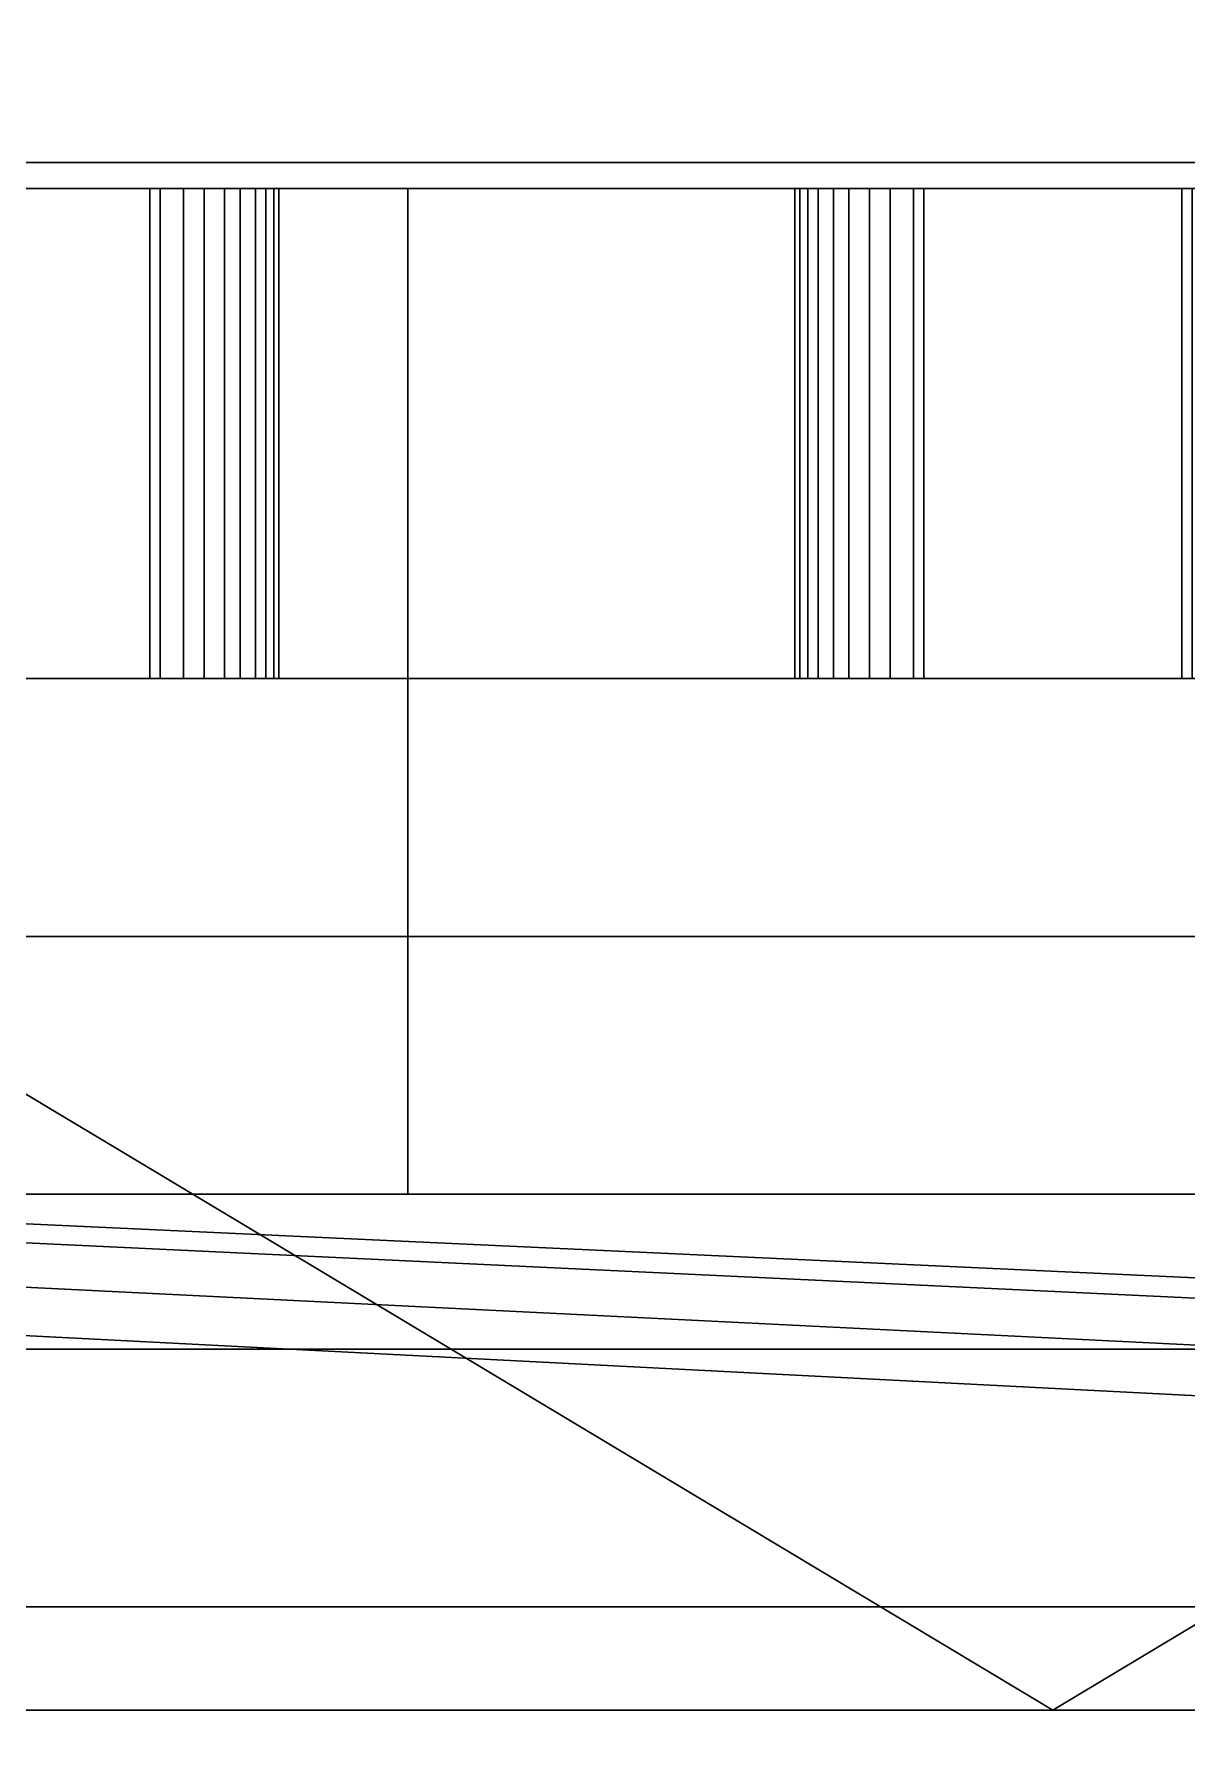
# Model space of a CAD drawing. Extents: x 0 to 7.6, y -0.8 to 10.1.
# Drawn here: x 0.8855 to 0.9302, y -0.3011 to -0.235 of the extents above; entities that cross this region are included whole.
import ezdxf

# ---------------------------------------------------------------- set-up
doc = ezdxf.new("R2010")
doc.units = 0
for name, color, linetype in [('BOARDS', 157, 'CONTINUOUS'), ('CHICK', 252, 'CONTINUOUS'), ('CORNICE', 252, 'CONTINUOUS'), ('WALL', 252, 'CONTINUOUS'), ('WALL_BOSSE', 252, 'CONTINUOUS'), ('WALL_FRAME', 252, 'CONTINUOUS'), ('WALL_FRAME.1', 252, 'CONTINUOUS')]:
    doc.layers.add(name, color=color, linetype=linetype)

msp = doc.modelspace()

# ---------------------------------------------------------------- linework, layer by layer
at = {"layer": 'BOARDS'}
for points in [[(2.3359, -0.608, 13.1354), (2.3359, 0, 13.1354), (0, 0, 13.1354), (0, -0.608, 13.1354)], [(2.3359, 0, 13.125), (2.3359, -0.608, 13.125), (0, -0.608, 13.125), (0, 0, 13.125)], [(0.765, -0.79, 1.875), (2.36, -0.79, 1.875), (0.99, -0.24, 1.875), (0.765, -0.24, 1.875)], [(0.765, -0.24, 1.875), (0.99, -0.24, 1.875), (0.99, -0.24, 1.865), (0.765, -0.24, 1.865)], [(0.765, -0.24, 1.865), (0.99, -0.24, 1.865), (2.36, -0.79, 1.865), (0.765, -0.79, 1.865)]]:
    msp.add_3dface(points, dxfattribs=at)
at = {"layer": 'CHICK'}
for points in [[(0.875, -0.27, 5.785), (0.975, -0.27, 5.785), (0.975, -0.241, 5.785), (0.875, -0.241, 5.785)], [(0.975, -0.27, 5.685), (0.875, -0.27, 5.685), (0.875, -0.241, 5.685), (0.975, -0.241, 5.685)], [(0.875, -0.241, 5.685), (0.875, -0.241, 5.785), (0.975, -0.241, 5.785), (0.975, -0.241, 5.685)], [(0.875, -0.27, 9.8475), (0.975, -0.27, 9.8475), (0.975, -0.241, 9.8475), (0.875, -0.241, 9.8475)], [(0.975, -0.27, 9.7475), (0.875, -0.27, 9.7475), (0.875, -0.241, 9.7475), (0.975, -0.241, 9.7475)], [(0.875, -0.241, 9.7475), (0.875, -0.241, 9.8475), (0.975, -0.241, 9.8475), (0.975, -0.241, 9.7475)], [(0.925, -0.3, 5.735), (0.975, -0.27, 5.785), (0.875, -0.27, 5.785)], [(0.925, -0.3, 5.735), (0.875, -0.27, 5.685), (0.975, -0.27, 5.685)], [(0.875, -0.27, 5.685), (0.925, -0.3, 5.735), (0.875, -0.27, 5.785)], [(0.925, -0.3, 9.7975), (0.975, -0.27, 9.8475), (0.875, -0.27, 9.8475)], [(0.925, -0.3, 9.7975), (0.875, -0.27, 9.7475), (0.975, -0.27, 9.7475)], [(0.875, -0.27, 9.7475), (0.925, -0.3, 9.7975), (0.875, -0.27, 9.8475)], [(0.975, -0.27, 5.785), (0.925, -0.3, 5.735), (0.975, -0.27, 5.685)], [(0.975, -0.27, 9.8475), (0.925, -0.3, 9.7975), (0.975, -0.27, 9.7475)]]:
    msp.add_3dface(points, dxfattribs=at)
at = {"layer": 'CORNICE'}
for points in [[(2.75, -0.24, 8.95), (0, -0.24, 8.95), (0, -0.36, 8.95), (2.75, -0.36, 8.95)], [(0, -0.24, 8.7), (2.75, -0.24, 8.7), (2.75, -0.36, 8.7), (0, -0.36, 8.7)], [(2.75, -0.24, 8.95), (2.75, -0.24, 8.7), (0, -0.24, 8.7), (0, -0.24, 8.95)], [(0, -0.24, 12.175), (2.75, -0.24, 12.175), (2.75, -0.26, 12.175), (0, -0.26, 12.175)], [(2.75, -0.24, 12.2625), (0, -0.24, 12.2625), (0, -0.26, 12.2625), (2.75, -0.26, 12.2625)], [(0, -0.24, 12.175), (0, -0.24, 12.2625), (2.75, -0.24, 12.2625), (2.75, -0.24, 12.175)], [(2.75, -0.24, 12.2975), (2.75, -0.24, 12.375), (0, -0.24, 12.375), (0, -0.24, 12.2975)], [(2.75, -0.296, 12.45), (0, -0.296, 12.45), (0, -0.24, 12.45), (2.75, -0.24, 12.45)], [(2.75, -0.24, 12.41), (2.75, -0.24, 12.45), (0, -0.24, 12.45), (0, -0.24, 12.41)], [(2.75, -0.36, 12.8056), (0, -0.36, 12.8056), (0, -0.24, 12.8056), (2.75, -0.24, 12.8056)], [(0, -0.36, 12.7056), (2.75, -0.36, 12.7056), (2.75, -0.24, 12.7056), (0, -0.24, 12.7056)], [(2.75, -0.24, 12.8056), (0, -0.24, 12.8056), (0, -0.24, 12.7056), (2.75, -0.24, 12.7056)], [(2.5821, -0.36, 12.8556), (2.75, -0.36, 12.8556), (2.75, -0.24, 12.8556), (0, -0.24, 12.8556)], [(0, -0.408, 12.8556), (2.5821, -0.408, 12.8556), (2.5821, -0.36, 12.8556), (0, -0.24, 12.8556)], [(0, -0.24, 12.8056), (0, -0.24, 12.8556), (2.75, -0.24, 12.8556), (2.75, -0.24, 12.8056)], [(2.75, -0.24, 12.8056), (2.75, -0.36, 12.8056), (2.5821, -0.36, 12.8056), (0, -0.24, 12.8056)], [(0, -0.24, 12.8056), (2.5821, -0.36, 12.8056), (2.5821, -0.408, 12.8056), (0, -0.408, 12.8056)], [(0, -0.24, 13.0356), (2.75, -0.24, 13.0356), (2.75, -0.36, 13.0356), (2.4359, -0.36, 13.0356)], [(0, -0.24, 13.0356), (2.4359, -0.36, 13.0356), (2.4359, -0.508, 13.0356), (0, -0.508, 13.0356)], [(0, -0.24, 12.9356), (2.75, -0.24, 12.9356), (2.75, -0.24, 13.0356), (0, -0.24, 13.0356)], [(0, -0.24, 12.9356), (2.4359, -0.36, 12.9356), (2.75, -0.36, 12.9356), (2.75, -0.24, 12.9356)], [(0, -0.508, 12.9356), (2.4359, -0.508, 12.9356), (2.4359, -0.36, 12.9356), (0, -0.24, 12.9356)], [(0, -0.24, 13.125), (2.75, -0.24, 13.125), (2.75, -0.36, 13.125), (2.3359, -0.36, 13.125)], [(0, -0.24, 13.125), (2.3359, -0.36, 13.125), (2.3359, -0.608, 13.125), (0, -0.608, 13.125)], [(0, -0.24, 13.0356), (2.75, -0.24, 13.0356), (2.75, -0.24, 13.125), (0, -0.24, 13.125)], [(0, -0.24, 13.0356), (2.3359, -0.36, 13.0356), (2.75, -0.36, 13.0356), (2.75, -0.24, 13.0356)], [(0, -0.608, 13.0356), (2.3359, -0.608, 13.0356), (2.3359, -0.36, 13.0356), (0, -0.24, 13.0356)], [(0, -0.24, 12.45), (2.75, -0.24, 12.45), (2.75, -0.286, 12.45), (0, -0.286, 12.45)], [(2.75, -0.24, 12.7056), (0, -0.24, 12.7056), (0, -0.286, 12.7056), (2.75, -0.286, 12.7056)], [(0, -0.24, 12.45), (0, -0.24, 12.7056), (2.75, -0.24, 12.7056), (2.75, -0.24, 12.45)], [(0, -0.24, 12.9356), (2.75, -0.24, 12.9356), (2.75, -0.36, 12.9356), (2.5359, -0.36, 12.9356)], [(0, -0.24, 12.9356), (2.5359, -0.36, 12.9356), (2.5359, -0.498, 12.9356), (0, -0.498, 12.9356)], [(2.75, -0.24, 12.8556), (2.75, -0.24, 12.9356), (0, -0.24, 12.9356), (0, -0.24, 12.8556)], [(0, -0.398, 12.8556), (2.5821, -0.398, 12.8556), (2.5821, -0.36, 12.8556), (0, -0.24, 12.8556)], [(0, -0.28, 12.2975), (2.75, -0.28, 12.2975), (2.75, -0.24, 12.2975), (0, -0.24, 12.2975)], [(0, -0.24, 12.2625), (2.75, -0.24, 12.2625), (2.75, -0.24, 12.2975), (0, -0.24, 12.2975)], [(2.75, -0.28, 12.375), (0, -0.28, 12.375), (0, -0.24, 12.375), (2.75, -0.24, 12.375)], [(0, -0.296, 12.41), (2.75, -0.296, 12.41), (2.75, -0.24, 12.41), (0, -0.24, 12.41)], [(0, -0.24, 12.375), (2.75, -0.24, 12.375), (2.75, -0.24, 12.41), (0, -0.24, 12.41)], [(2.75, -0.241, 5), (0, -0.241, 5), (0, -0.341, 5), (2.75, -0.341, 5)], [(0, -0.241, 4.625), (2.75, -0.241, 4.625), (2.75, -0.341, 4.625), (0, -0.341, 4.625)], [(2.75, -0.241, 5), (2.75, -0.241, 4.625), (0, -0.241, 4.625), (0, -0.241, 5)], [(0, -0.3, 4.575), (2.75, -0.3, 4.575), (2.75, -0.241, 4.575), (0, -0.241, 4.575)], [(2.75, -0.3, 4.625), (0, -0.3, 4.625), (0, -0.241, 4.625), (2.75, -0.241, 4.625)], [(0, -0.241, 4.575), (2.75, -0.241, 4.575), (2.75, -0.241, 4.625), (0, -0.241, 4.625)], [(0, -0.26, 12.175), (2.75, -0.26, 12.175), (2.75, -0.26, 12.2625), (0, -0.26, 12.2625)], [(2.75, -0.26, 12.2625), (0, -0.26, 12.2625), (0, -0.28, 12.2975), (2.75, -0.28, 12.2975)], [(0, -0.28, 12.375), (2.75, -0.28, 12.375), (2.75, -0.28, 12.2975), (0, -0.28, 12.2975)], [(0, -0.296, 12.41), (0, -0.28, 12.375), (2.75, -0.28, 12.375), (2.75, -0.296, 12.41)], [(0, -0.286, 12.45), (2.75, -0.286, 12.45), (2.75, -0.286, 12.7056), (0, -0.286, 12.7056)], [(0, -0.296, 12.45), (2.75, -0.296, 12.45), (2.75, -0.296, 12.41), (0, -0.296, 12.41)], [(2.75, -0.3, 4.625), (2.75, -0.3, 4.575), (0, -0.3, 4.575), (0, -0.3, 4.625)]]:
    msp.add_3dface(points, dxfattribs=at)
at = {"layer": 'WALL'}
for points in [[(2.75, -0.24, 13.125), (0, -0.24, 13.125), (0, 0, 13.125), (2.75, 0, 13.125)], [(0, -0.24), (1, -0.24), (1, 0), (0, 0)], [(0, -0.24, 13.125), (2.75, -0.24, 13.125), (2.135, -0.24, 11.8225), (0.99, -0.24, 11.8225)], [(0, -0.24, 13.125), (0.99, -0.24, 11.8225), (0.99, -0.24, 10.0525)], [(0.99, -0.24, 5.99), (0, -0.24, 13.125), (0.99, -0.24, 10.0525), (0.99, -0.24, 8.135)], [(0, -0.24, 13.125), (0.99, -0.24, 5.99), (0.99, -0.24, 4.01)], [(0, -0.24, 13.125), (0.99, -0.24, 4.01), (0.99, -0.24, 1.865)], [(0, -0.24), (0, -0.24, 13.125), (0.99, -0.24, 1.865), (1, -0.24, 1.675)], [(0, -0.24), (1, -0.24, 1.675), (1, -0.24)], [(2.35, -0.24, 1.865), (0.775, -0.24, 1.865), (0.775, -0.78, 1.865), (2.35, -0.78, 1.865)], [(0.775, -0.24, 1.675), (2.35, -0.24, 1.675), (2.35, -0.78, 1.675), (0.775, -0.78, 1.675)], [(2.35, -0.24, 1.675), (0.775, -0.24, 1.675), (0.775, -0.24, 1.865), (2.35, -0.24, 1.865)], [(0.8, -0.24), (1, -0.24), (1, -0.75), (0.8, -0.75)], [(1, -0.24, 1.675), (0.8, -0.24, 1.675), (0.8, -0.75, 1.675), (1, -0.75, 1.675)], [(0.8, -0.24, 1.675), (1, -0.24, 1.675), (1, -0.24), (0.8, -0.24)]]:
    msp.add_3dface(points, dxfattribs=at)
at = {"layer": 'WALL_BOSSE'}
for points in [[(1.2427, -0.24, 8.45), (0, -0.24, 8.45), (0, -0.24, 8.7), (1.3685, -0.24, 8.7)], [(1.3685, -0.3, 8.7), (1.3685, -0.24, 8.7), (0, -0.24, 8.7), (0, -0.3, 8.7)], [(0, -0.3, 8.45), (0, -0.24, 8.45), (1.2427, -0.24, 8.45), (1.2427, -0.3, 8.45)], [(0.9693, -0.241, 4.575), (0, -0.241, 4.575), (0, -0.3, 4.575), (0.9693, -0.3, 4.575)], [(0.8071, -0.241, 4.3992), (0, -0.241, 4.3992), (0, -0.241, 4.575), (0.9693, -0.241, 4.575)], [(0.7576, -0.241, 4.1396), (0.8018, -0.241, 4.3892), (1.0047, -0.241, 4.0927), (0.9607, -0.241, 4.0658)], [(0.8744, -0.241, 3.9987), (0.7576, -0.241, 4.1396), (0.9607, -0.241, 4.0658)], [(1.0047, -0.241, 4.0927), (0.8018, -0.241, 4.3892), (0.8018, -0.3, 4.3892), (1.0047, -0.3, 4.0927)], [(0.8071, -0.241, 4.3992), (1.0133, -0.241, 4.0979), (1.0133, -0.3, 4.0979), (0.8071, -0.3, 4.3992)], [(0.8071, -0.241, 4.3992), (0.9693, -0.241, 4.575), (1.1583, -0.241, 4.1706), (1.1105, -0.241, 4.151)], [(1.0133, -0.241, 4.0979), (0.8071, -0.241, 4.3992), (1.1105, -0.241, 4.151)], [(0.8744, -0.241, 3.9987), (0.9607, -0.241, 4.0658), (0.9607, -0.3, 4.0658), (0.8744, -0.3, 3.9987)], [(0.9693, -0.3, 4.575), (0, -0.3, 4.575), (0, -0.3, 4.3992), (0.8071, -0.3, 4.3992)], [(1.3685, -0.3, 8.7), (0, -0.3, 8.7), (0, -0.3, 8.45), (1.2427, -0.3, 8.45)], [(1.0047, -0.3, 4.0927), (0.8018, -0.3, 4.3892), (0.7576, -0.3, 4.1396), (0.9607, -0.3, 4.0658)], [(0.8744, -0.3, 3.9987), (0.9607, -0.3, 4.0658), (0.7576, -0.3, 4.1396)], [(1.1583, -0.3, 4.1706), (0.9693, -0.3, 4.575), (0.8071, -0.3, 4.3992), (1.1105, -0.3, 4.151)], [(1.0133, -0.3, 4.0979), (1.1105, -0.3, 4.151), (0.8071, -0.3, 4.3992)]]:
    msp.add_3dface(points, dxfattribs=at)
at = {"layer": 'WALL_FRAME'}
for points in [[(0.99, -0.241, 5.8), (0.86, -0.241, 5.8), (0.86, -0.28, 5.8), (0.99, -0.28, 5.8)], [(0.86, -0.241, 5.67), (0.99, -0.241, 5.67), (0.99, -0.28, 5.67), (0.86, -0.28, 5.67)], [(0.975, -0.241, 5.785), (0.875, -0.241, 5.785), (0.86, -0.241, 5.8), (0.99, -0.241, 5.8)], [(0.86, -0.241, 5.67), (0.875, -0.241, 5.685), (0.975, -0.241, 5.685), (0.99, -0.241, 5.67)], [(0.99, -0.26, 5.67), (0.86, -0.26, 5.67), (0.86, -0.241, 5.67), (0.99, -0.241, 5.67)], [(0.86, -0.26, 5.335), (0.99, -0.26, 5.335), (0.99, -0.241, 5.335), (0.86, -0.241, 5.335)], [(0.99, -0.241, 5.67), (0.86, -0.241, 5.67), (0.8796, -0.241, 5.6375), (0.8904, -0.241, 5.6375)], [(0.99, -0.241, 5.335), (0.9596, -0.241, 5.385), (0.8796, -0.241, 5.385), (0.86, -0.241, 5.335)], [(0.99, -0.241, 9.8625), (0.86, -0.241, 9.8625), (0.86, -0.28, 9.8625), (0.99, -0.28, 9.8625)], [(0.86, -0.241, 9.7325), (0.99, -0.241, 9.7325), (0.99, -0.28, 9.7325), (0.86, -0.28, 9.7325)], [(0.975, -0.241, 9.8475), (0.875, -0.241, 9.8475), (0.86, -0.241, 9.8625), (0.99, -0.241, 9.8625)], [(0.86, -0.241, 9.7325), (0.875, -0.241, 9.7475), (0.975, -0.241, 9.7475), (0.99, -0.241, 9.7325)], [(0.99, -0.26, 9.7325), (0.86, -0.26, 9.7325), (0.86, -0.241, 9.7325), (0.99, -0.241, 9.7325)], [(0.86, -0.26, 9.3975), (0.99, -0.26, 9.3975), (0.99, -0.241, 9.3975), (0.86, -0.241, 9.3975)], [(0.99, -0.241, 9.7325), (0.86, -0.241, 9.7325), (0.8796, -0.241, 9.7), (0.8904, -0.241, 9.7)], [(0.99, -0.241, 9.3975), (0.9596, -0.241, 9.4475), (0.8796, -0.241, 9.4475), (0.86, -0.241, 9.3975)], [(0.875, -0.241, 5.785), (0.975, -0.241, 5.785), (0.975, -0.28, 5.785), (0.875, -0.28, 5.785)], [(0.975, -0.241, 5.685), (0.875, -0.241, 5.685), (0.875, -0.28, 5.685), (0.975, -0.28, 5.685)], [(0.875, -0.241, 9.8475), (0.975, -0.241, 9.8475), (0.975, -0.28, 9.8475), (0.875, -0.28, 9.8475)], [(0.975, -0.241, 9.7475), (0.875, -0.241, 9.7475), (0.875, -0.28, 9.7475), (0.975, -0.28, 9.7475)], [(0.88, -0.26, 5.6375), (0.89, -0.26, 5.6375), (0.89, -0.241, 5.6375), (0.88, -0.241, 5.6375)], [(0.89, -0.26, 5.385), (0.88, -0.26, 5.385), (0.88, -0.241, 5.385), (0.89, -0.241, 5.385)], [(0.88, -0.26, 9.7), (0.89, -0.26, 9.7), (0.89, -0.241, 9.7), (0.88, -0.241, 9.7)], [(0.89, -0.26, 9.4475), (0.88, -0.26, 9.4475), (0.88, -0.241, 9.4475), (0.89, -0.241, 9.4475)], [(0.89, -0.26, 5.6375), (0.8904, -0.26, 5.6375), (0.8904, -0.241, 5.6375), (0.89, -0.241, 5.6375)], [(0.8904, -0.26, 5.385), (0.89, -0.26, 5.385), (0.89, -0.241, 5.385), (0.8904, -0.241, 5.385)], [(0.89, -0.26, 9.7), (0.8904, -0.26, 9.7), (0.8904, -0.241, 9.7), (0.89, -0.241, 9.7)], [(0.8904, -0.26, 9.4475), (0.89, -0.26, 9.4475), (0.89, -0.241, 9.4475), (0.8904, -0.241, 9.4475)], [(0.8904, -0.26, 5.6375), (0.8913, -0.26, 5.6373), (0.8913, -0.241, 5.6373), (0.8904, -0.241, 5.6375)], [(0.8913, -0.26, 5.3852), (0.8904, -0.26, 5.385), (0.8904, -0.241, 5.385), (0.8913, -0.241, 5.3852)], [(0.99, -0.241, 5.67), (0.8904, -0.241, 5.6375), (0.9304, -0.241, 5.6375), (0.9704, -0.241, 5.6375)], [(0.9187, -0.241, 5.6373), (0.9196, -0.241, 5.6375), (0.8904, -0.241, 5.6375), (0.8913, -0.241, 5.6373)], [(0.9196, -0.241, 5.385), (0.9187, -0.241, 5.3852), (0.8913, -0.241, 5.3852), (0.8904, -0.241, 5.385)], [(0.8904, -0.26, 9.7), (0.8913, -0.26, 9.6998), (0.8913, -0.241, 9.6998), (0.8904, -0.241, 9.7)], [(0.8913, -0.26, 9.4477), (0.8904, -0.26, 9.4475), (0.8904, -0.241, 9.4475), (0.8913, -0.241, 9.4477)], [(0.99, -0.241, 9.7325), (0.8904, -0.241, 9.7), (0.9304, -0.241, 9.7), (0.9704, -0.241, 9.7)], [(0.9187, -0.241, 9.6998), (0.9196, -0.241, 9.7), (0.8904, -0.241, 9.7), (0.8913, -0.241, 9.6998)], [(0.9196, -0.241, 9.4475), (0.9187, -0.241, 9.4477), (0.8913, -0.241, 9.4477), (0.8904, -0.241, 9.4475)], [(0.8913, -0.26, 5.6373), (0.8921, -0.26, 5.637), (0.8921, -0.241, 5.637), (0.8913, -0.241, 5.6373)], [(0.8921, -0.26, 5.3855), (0.8913, -0.26, 5.3852), (0.8913, -0.241, 5.3852), (0.8921, -0.241, 5.3855)], [(0.9179, -0.241, 5.637), (0.9187, -0.241, 5.6373), (0.8913, -0.241, 5.6373), (0.8921, -0.241, 5.637)], [(0.9187, -0.241, 5.3852), (0.9179, -0.241, 5.3855), (0.8921, -0.241, 5.3855), (0.8913, -0.241, 5.3852)], [(0.8913, -0.26, 9.6998), (0.8921, -0.26, 9.6995), (0.8921, -0.241, 9.6995), (0.8913, -0.241, 9.6998)], [(0.8921, -0.26, 9.448), (0.8913, -0.26, 9.4477), (0.8913, -0.241, 9.4477), (0.8921, -0.241, 9.448)], [(0.9179, -0.241, 9.6995), (0.9187, -0.241, 9.6998), (0.8913, -0.241, 9.6998), (0.8921, -0.241, 9.6995)], [(0.9187, -0.241, 9.4477), (0.9179, -0.241, 9.448), (0.8921, -0.241, 9.448), (0.8913, -0.241, 9.4477)], [(0.8921, -0.26, 5.637), (0.8929, -0.26, 5.6366), (0.8929, -0.241, 5.6366), (0.8921, -0.241, 5.637)], [(0.8929, -0.26, 5.3859), (0.8921, -0.26, 5.3855), (0.8921, -0.241, 5.3855), (0.8929, -0.241, 5.3859)], [(0.9171, -0.241, 5.6366), (0.9179, -0.241, 5.637), (0.8921, -0.241, 5.637), (0.8929, -0.241, 5.6366)], [(0.9179, -0.241, 5.3855), (0.9171, -0.241, 5.3859), (0.8929, -0.241, 5.3859), (0.8921, -0.241, 5.3855)], [(0.8921, -0.26, 9.6995), (0.8929, -0.26, 9.6991), (0.8929, -0.241, 9.6991), (0.8921, -0.241, 9.6995)], [(0.8929, -0.26, 9.4484), (0.8921, -0.26, 9.448), (0.8921, -0.241, 9.448), (0.8929, -0.241, 9.4484)], [(0.9171, -0.241, 9.6991), (0.9179, -0.241, 9.6995), (0.8921, -0.241, 9.6995), (0.8929, -0.241, 9.6991)], [(0.9179, -0.241, 9.448), (0.9171, -0.241, 9.4484), (0.8929, -0.241, 9.4484), (0.8921, -0.241, 9.448)], [(0.8929, -0.26, 5.6366), (0.8935, -0.26, 5.636), (0.8935, -0.241, 5.636), (0.8929, -0.241, 5.6366)], [(0.8935, -0.26, 5.3865), (0.8929, -0.26, 5.3859), (0.8929, -0.241, 5.3859), (0.8935, -0.241, 5.3865)], [(0.9165, -0.241, 5.636), (0.9171, -0.241, 5.6366), (0.8929, -0.241, 5.6366), (0.8935, -0.241, 5.636)], [(0.9171, -0.241, 5.3859), (0.9165, -0.241, 5.3865), (0.8935, -0.241, 5.3865), (0.8929, -0.241, 5.3859)], [(0.8929, -0.26, 9.6991), (0.8935, -0.26, 9.6985), (0.8935, -0.241, 9.6985), (0.8929, -0.241, 9.6991)], [(0.8935, -0.26, 9.449), (0.8929, -0.26, 9.4484), (0.8929, -0.241, 9.4484), (0.8935, -0.241, 9.449)], [(0.9165, -0.241, 9.6985), (0.9171, -0.241, 9.6991), (0.8929, -0.241, 9.6991), (0.8935, -0.241, 9.6985)], [(0.9171, -0.241, 9.4484), (0.9165, -0.241, 9.449), (0.8935, -0.241, 9.449), (0.8929, -0.241, 9.4484)], [(0.8935, -0.26, 5.636), (0.8941, -0.26, 5.6354), (0.8941, -0.241, 5.6354), (0.8935, -0.241, 5.636)], [(0.8941, -0.26, 5.3871), (0.8935, -0.26, 5.3865), (0.8935, -0.241, 5.3865), (0.8941, -0.241, 5.3871)], [(0.9159, -0.241, 5.6354), (0.9165, -0.241, 5.636), (0.8935, -0.241, 5.636), (0.8941, -0.241, 5.6354)], [(0.9165, -0.241, 5.3865), (0.9159, -0.241, 5.3871), (0.8941, -0.241, 5.3871), (0.8935, -0.241, 5.3865)], [(0.8935, -0.26, 9.6985), (0.8941, -0.26, 9.6979), (0.8941, -0.241, 9.6979), (0.8935, -0.241, 9.6985)], [(0.8941, -0.26, 9.4496), (0.8935, -0.26, 9.449), (0.8935, -0.241, 9.449), (0.8941, -0.241, 9.4496)], [(0.9159, -0.241, 9.6979), (0.9165, -0.241, 9.6985), (0.8935, -0.241, 9.6985), (0.8941, -0.241, 9.6979)], [(0.9165, -0.241, 9.449), (0.9159, -0.241, 9.4496), (0.8941, -0.241, 9.4496), (0.8935, -0.241, 9.449)], [(0.8941, -0.26, 5.6354), (0.8945, -0.26, 5.6346), (0.8945, -0.241, 5.6346), (0.8941, -0.241, 5.6354)], [(0.8945, -0.26, 5.3879), (0.8941, -0.26, 5.3871), (0.8941, -0.241, 5.3871), (0.8945, -0.241, 5.3879)], [(0.9155, -0.241, 5.6346), (0.9159, -0.241, 5.6354), (0.8941, -0.241, 5.6354), (0.8945, -0.241, 5.6346)], [(0.9159, -0.241, 5.3871), (0.9155, -0.241, 5.3879), (0.8945, -0.241, 5.3879), (0.8941, -0.241, 5.3871)], [(0.8941, -0.26, 9.6979), (0.8945, -0.26, 9.6971), (0.8945, -0.241, 9.6971), (0.8941, -0.241, 9.6979)], [(0.8945, -0.26, 9.4504), (0.8941, -0.26, 9.4496), (0.8941, -0.241, 9.4496), (0.8945, -0.241, 9.4504)], [(0.9155, -0.241, 9.6971), (0.9159, -0.241, 9.6979), (0.8941, -0.241, 9.6979), (0.8945, -0.241, 9.6971)], [(0.9159, -0.241, 9.4496), (0.9155, -0.241, 9.4504), (0.8945, -0.241, 9.4504), (0.8941, -0.241, 9.4496)], [(0.8945, -0.26, 5.6346), (0.8948, -0.26, 5.6338), (0.8948, -0.241, 5.6338), (0.8945, -0.241, 5.6346)], [(0.8948, -0.26, 5.3887), (0.8945, -0.26, 5.3879), (0.8945, -0.241, 5.3879), (0.8948, -0.241, 5.3887)], [(0.9152, -0.241, 5.6338), (0.9155, -0.241, 5.6346), (0.8945, -0.241, 5.6346), (0.8948, -0.241, 5.6338)], [(0.9155, -0.241, 5.3879), (0.9152, -0.241, 5.3887), (0.8948, -0.241, 5.3887), (0.8945, -0.241, 5.3879)], [(0.8945, -0.26, 9.6971), (0.8948, -0.26, 9.6963), (0.8948, -0.241, 9.6963), (0.8945, -0.241, 9.6971)], [(0.8948, -0.26, 9.4512), (0.8945, -0.26, 9.4504), (0.8945, -0.241, 9.4504), (0.8948, -0.241, 9.4512)], [(0.9152, -0.241, 9.6963), (0.9155, -0.241, 9.6971), (0.8945, -0.241, 9.6971), (0.8948, -0.241, 9.6963)], [(0.9155, -0.241, 9.4504), (0.9152, -0.241, 9.4512), (0.8948, -0.241, 9.4512), (0.8945, -0.241, 9.4504)], [(0.8948, -0.26, 5.6338), (0.895, -0.26, 5.6329), (0.895, -0.241, 5.6329), (0.8948, -0.241, 5.6338)], [(0.895, -0.26, 5.3896), (0.8948, -0.26, 5.3887), (0.8948, -0.241, 5.3887), (0.895, -0.241, 5.3896)], [(0.915, -0.241, 5.6329), (0.9152, -0.241, 5.6338), (0.8948, -0.241, 5.6338), (0.895, -0.241, 5.6329)], [(0.9152, -0.241, 5.3887), (0.915, -0.241, 5.3896), (0.895, -0.241, 5.3896), (0.8948, -0.241, 5.3887)], [(0.8948, -0.26, 9.6963), (0.895, -0.26, 9.6954), (0.895, -0.241, 9.6954), (0.8948, -0.241, 9.6963)], [(0.895, -0.26, 9.4521), (0.8948, -0.26, 9.4512), (0.8948, -0.241, 9.4512), (0.895, -0.241, 9.4521)], [(0.915, -0.241, 9.6954), (0.9152, -0.241, 9.6963), (0.8948, -0.241, 9.6963), (0.895, -0.241, 9.6954)], [(0.9152, -0.241, 9.4512), (0.915, -0.241, 9.4521), (0.895, -0.241, 9.4521), (0.8948, -0.241, 9.4512)], [(0.895, -0.26, 5.6329), (0.895, -0.26, 5.6325), (0.895, -0.241, 5.6325), (0.895, -0.241, 5.6329)], [(0.895, -0.26, 5.6325), (0.895, -0.26, 5.39), (0.895, -0.241, 5.39), (0.895, -0.241, 5.6325)], [(0.895, -0.26, 5.39), (0.895, -0.26, 5.3896), (0.895, -0.241, 5.3896), (0.895, -0.241, 5.39)], [(0.915, -0.241, 5.3896), (0.915, -0.241, 5.6329), (0.895, -0.241, 5.6329), (0.895, -0.241, 5.3896)], [(0.895, -0.26, 9.6954), (0.895, -0.26, 9.695), (0.895, -0.241, 9.695), (0.895, -0.241, 9.6954)], [(0.895, -0.26, 9.695), (0.895, -0.26, 9.4525), (0.895, -0.241, 9.4525), (0.895, -0.241, 9.695)], [(0.895, -0.26, 9.4525), (0.895, -0.26, 9.4521), (0.895, -0.241, 9.4521), (0.895, -0.241, 9.4525)], [(0.915, -0.241, 9.4521), (0.915, -0.241, 9.6954), (0.895, -0.241, 9.6954), (0.895, -0.241, 9.4521)], [(0.9152, -0.26, 5.3887), (0.915, -0.26, 5.3896), (0.915, -0.241, 5.3896), (0.9152, -0.241, 5.3887)], [(0.915, -0.26, 5.3896), (0.915, -0.26, 5.39), (0.915, -0.241, 5.39), (0.915, -0.241, 5.3896)], [(0.915, -0.26, 5.39), (0.915, -0.26, 5.6325), (0.915, -0.241, 5.6325), (0.915, -0.241, 5.39)], [(0.915, -0.26, 5.6325), (0.915, -0.26, 5.6329), (0.915, -0.241, 5.6329), (0.915, -0.241, 5.6325)], [(0.915, -0.26, 5.6329), (0.9152, -0.26, 5.6338), (0.9152, -0.241, 5.6338), (0.915, -0.241, 5.6329)], [(0.9152, -0.26, 9.4512), (0.915, -0.26, 9.4521), (0.915, -0.241, 9.4521), (0.9152, -0.241, 9.4512)], [(0.915, -0.26, 9.4521), (0.915, -0.26, 9.4525), (0.915, -0.241, 9.4525), (0.915, -0.241, 9.4521)], [(0.915, -0.26, 9.4525), (0.915, -0.26, 9.695), (0.915, -0.241, 9.695), (0.915, -0.241, 9.4525)], [(0.915, -0.26, 9.695), (0.915, -0.26, 9.6954), (0.915, -0.241, 9.6954), (0.915, -0.241, 9.695)], [(0.915, -0.26, 9.6954), (0.9152, -0.26, 9.6963), (0.9152, -0.241, 9.6963), (0.915, -0.241, 9.6954)], [(0.9155, -0.26, 5.3879), (0.9152, -0.26, 5.3887), (0.9152, -0.241, 5.3887), (0.9155, -0.241, 5.3879)], [(0.9152, -0.26, 5.6338), (0.9155, -0.26, 5.6346), (0.9155, -0.241, 5.6346), (0.9152, -0.241, 5.6338)], [(0.9155, -0.26, 9.4504), (0.9152, -0.26, 9.4512), (0.9152, -0.241, 9.4512), (0.9155, -0.241, 9.4504)], [(0.9152, -0.26, 9.6963), (0.9155, -0.26, 9.6971), (0.9155, -0.241, 9.6971), (0.9152, -0.241, 9.6963)], [(0.9159, -0.26, 5.3871), (0.9155, -0.26, 5.3879), (0.9155, -0.241, 5.3879), (0.9159, -0.241, 5.3871)], [(0.9155, -0.26, 5.6346), (0.9159, -0.26, 5.6354), (0.9159, -0.241, 5.6354), (0.9155, -0.241, 5.6346)], [(0.9159, -0.26, 9.4496), (0.9155, -0.26, 9.4504), (0.9155, -0.241, 9.4504), (0.9159, -0.241, 9.4496)], [(0.9155, -0.26, 9.6971), (0.9159, -0.26, 9.6979), (0.9159, -0.241, 9.6979), (0.9155, -0.241, 9.6971)], [(0.9165, -0.26, 5.3865), (0.9159, -0.26, 5.3871), (0.9159, -0.241, 5.3871), (0.9165, -0.241, 5.3865)], [(0.9159, -0.26, 5.6354), (0.9165, -0.26, 5.636), (0.9165, -0.241, 5.636), (0.9159, -0.241, 5.6354)], [(0.9165, -0.26, 9.449), (0.9159, -0.26, 9.4496), (0.9159, -0.241, 9.4496), (0.9165, -0.241, 9.449)], [(0.9159, -0.26, 9.6979), (0.9165, -0.26, 9.6985), (0.9165, -0.241, 9.6985), (0.9159, -0.241, 9.6979)], [(0.9171, -0.26, 5.3859), (0.9165, -0.26, 5.3865), (0.9165, -0.241, 5.3865), (0.9171, -0.241, 5.3859)], [(0.9165, -0.26, 5.636), (0.9171, -0.26, 5.6366), (0.9171, -0.241, 5.6366), (0.9165, -0.241, 5.636)], [(0.9171, -0.26, 9.4484), (0.9165, -0.26, 9.449), (0.9165, -0.241, 9.449), (0.9171, -0.241, 9.4484)], [(0.9165, -0.26, 9.6985), (0.9171, -0.26, 9.6991), (0.9171, -0.241, 9.6991), (0.9165, -0.241, 9.6985)], [(0.9179, -0.26, 5.3855), (0.9171, -0.26, 5.3859), (0.9171, -0.241, 5.3859), (0.9179, -0.241, 5.3855)], [(0.9171, -0.26, 5.6366), (0.9179, -0.26, 5.637), (0.9179, -0.241, 5.637), (0.9171, -0.241, 5.6366)], [(0.9179, -0.26, 9.448), (0.9171, -0.26, 9.4484), (0.9171, -0.241, 9.4484), (0.9179, -0.241, 9.448)], [(0.9171, -0.26, 9.6991), (0.9179, -0.26, 9.6995), (0.9179, -0.241, 9.6995), (0.9171, -0.241, 9.6991)], [(0.9187, -0.26, 5.3852), (0.9179, -0.26, 5.3855), (0.9179, -0.241, 5.3855), (0.9187, -0.241, 5.3852)], [(0.9179, -0.26, 5.637), (0.9187, -0.26, 5.6373), (0.9187, -0.241, 5.6373), (0.9179, -0.241, 5.637)], [(0.9187, -0.26, 9.4477), (0.9179, -0.26, 9.448), (0.9179, -0.241, 9.448), (0.9187, -0.241, 9.4477)], [(0.9179, -0.26, 9.6995), (0.9187, -0.26, 9.6998), (0.9187, -0.241, 9.6998), (0.9179, -0.241, 9.6995)], [(0.9196, -0.26, 5.385), (0.9187, -0.26, 5.3852), (0.9187, -0.241, 5.3852), (0.9196, -0.241, 5.385)], [(0.9187, -0.26, 5.6373), (0.9196, -0.26, 5.6375), (0.9196, -0.241, 5.6375), (0.9187, -0.241, 5.6373)], [(0.9196, -0.26, 9.4475), (0.9187, -0.26, 9.4477), (0.9187, -0.241, 9.4477), (0.9196, -0.241, 9.4475)], [(0.9187, -0.26, 9.6998), (0.9196, -0.26, 9.7), (0.9196, -0.241, 9.7), (0.9187, -0.241, 9.6998)], [(0.92, -0.26, 5.385), (0.9196, -0.26, 5.385), (0.9196, -0.241, 5.385), (0.92, -0.241, 5.385)], [(0.9196, -0.26, 5.6375), (0.92, -0.26, 5.6375), (0.92, -0.241, 5.6375), (0.9196, -0.241, 5.6375)], [(0.92, -0.26, 9.4475), (0.9196, -0.26, 9.4475), (0.9196, -0.241, 9.4475), (0.92, -0.241, 9.4475)], [(0.9196, -0.26, 9.7), (0.92, -0.26, 9.7), (0.92, -0.241, 9.7), (0.9196, -0.241, 9.7)], [(0.92, -0.26, 5.6375), (0.93, -0.26, 5.6375), (0.93, -0.241, 5.6375), (0.92, -0.241, 5.6375)], [(0.93, -0.26, 5.385), (0.92, -0.26, 5.385), (0.92, -0.241, 5.385), (0.93, -0.241, 5.385)], [(0.92, -0.26, 9.7), (0.93, -0.26, 9.7), (0.93, -0.241, 9.7), (0.92, -0.241, 9.7)], [(0.93, -0.26, 9.4475), (0.92, -0.26, 9.4475), (0.92, -0.241, 9.4475), (0.93, -0.241, 9.4475)], [(0.93, -0.26, 5.6375), (0.9304, -0.26, 5.6375), (0.9304, -0.241, 5.6375), (0.93, -0.241, 5.6375)], [(0.9304, -0.26, 5.385), (0.93, -0.26, 5.385), (0.93, -0.241, 5.385), (0.9304, -0.241, 5.385)], [(0.93, -0.26, 9.7), (0.9304, -0.26, 9.7), (0.9304, -0.241, 9.7), (0.93, -0.241, 9.7)], [(0.9304, -0.26, 9.4475), (0.93, -0.26, 9.4475), (0.93, -0.241, 9.4475), (0.9304, -0.241, 9.4475)], [(0.86, -0.26, 5.67), (0.99, -0.26, 5.67), (0.9704, -0.26, 5.6375), (0.9596, -0.26, 5.6375)], [(0.86, -0.26, 5.67), (0.9596, -0.26, 5.6375), (0.9196, -0.26, 5.6375), (0.8796, -0.26, 5.6375)], [(0.86, -0.26, 5.335), (0.8904, -0.26, 5.385), (0.9704, -0.26, 5.385), (0.99, -0.26, 5.335)], [(0.8796, -0.26, 5.385), (0.8904, -0.26, 5.385), (0.86, -0.26, 5.335)], [(0.86, -0.26, 9.7325), (0.99, -0.26, 9.7325), (0.9704, -0.26, 9.7), (0.9596, -0.26, 9.7)], [(0.86, -0.26, 9.7325), (0.9596, -0.26, 9.7), (0.9196, -0.26, 9.7), (0.8796, -0.26, 9.7)], [(0.86, -0.26, 9.3975), (0.8904, -0.26, 9.4475), (0.9704, -0.26, 9.4475), (0.99, -0.26, 9.3975)], [(0.8796, -0.26, 9.4475), (0.8904, -0.26, 9.4475), (0.86, -0.26, 9.3975)], [(0.8913, -0.26, 5.6373), (0.8904, -0.26, 5.6375), (0.9196, -0.26, 5.6375), (0.9187, -0.26, 5.6373)], [(0.8904, -0.26, 5.385), (0.8913, -0.26, 5.3852), (0.9187, -0.26, 5.3852), (0.9196, -0.26, 5.385)], [(0.8913, -0.26, 9.6998), (0.8904, -0.26, 9.7), (0.9196, -0.26, 9.7), (0.9187, -0.26, 9.6998)], [(0.8904, -0.26, 9.4475), (0.8913, -0.26, 9.4477), (0.9187, -0.26, 9.4477), (0.9196, -0.26, 9.4475)], [(0.8921, -0.26, 5.637), (0.8913, -0.26, 5.6373), (0.9187, -0.26, 5.6373), (0.9179, -0.26, 5.637)], [(0.8913, -0.26, 5.3852), (0.8921, -0.26, 5.3855), (0.9179, -0.26, 5.3855), (0.9187, -0.26, 5.3852)], [(0.8921, -0.26, 9.6995), (0.8913, -0.26, 9.6998), (0.9187, -0.26, 9.6998), (0.9179, -0.26, 9.6995)], [(0.8913, -0.26, 9.4477), (0.8921, -0.26, 9.448), (0.9179, -0.26, 9.448), (0.9187, -0.26, 9.4477)], [(0.8929, -0.26, 5.6366), (0.8921, -0.26, 5.637), (0.9179, -0.26, 5.637), (0.9171, -0.26, 5.6366)], [(0.8921, -0.26, 5.3855), (0.8929, -0.26, 5.3859), (0.9171, -0.26, 5.3859), (0.9179, -0.26, 5.3855)], [(0.8929, -0.26, 9.6991), (0.8921, -0.26, 9.6995), (0.9179, -0.26, 9.6995), (0.9171, -0.26, 9.6991)], [(0.8921, -0.26, 9.448), (0.8929, -0.26, 9.4484), (0.9171, -0.26, 9.4484), (0.9179, -0.26, 9.448)], [(0.8935, -0.26, 5.636), (0.8929, -0.26, 5.6366), (0.9171, -0.26, 5.6366), (0.9165, -0.26, 5.636)], [(0.8929, -0.26, 5.3859), (0.8935, -0.26, 5.3865), (0.9165, -0.26, 5.3865), (0.9171, -0.26, 5.3859)], [(0.8935, -0.26, 9.6985), (0.8929, -0.26, 9.6991), (0.9171, -0.26, 9.6991), (0.9165, -0.26, 9.6985)], [(0.8929, -0.26, 9.4484), (0.8935, -0.26, 9.449), (0.9165, -0.26, 9.449), (0.9171, -0.26, 9.4484)], [(0.8941, -0.26, 5.6354), (0.8935, -0.26, 5.636), (0.9165, -0.26, 5.636), (0.9159, -0.26, 5.6354)], [(0.8935, -0.26, 5.3865), (0.8941, -0.26, 5.3871), (0.9159, -0.26, 5.3871), (0.9165, -0.26, 5.3865)], [(0.8941, -0.26, 9.6979), (0.8935, -0.26, 9.6985), (0.9165, -0.26, 9.6985), (0.9159, -0.26, 9.6979)], [(0.8935, -0.26, 9.449), (0.8941, -0.26, 9.4496), (0.9159, -0.26, 9.4496), (0.9165, -0.26, 9.449)], [(0.8945, -0.26, 5.6346), (0.8941, -0.26, 5.6354), (0.9159, -0.26, 5.6354), (0.9155, -0.26, 5.6346)], [(0.8941, -0.26, 5.3871), (0.8945, -0.26, 5.3879), (0.9155, -0.26, 5.3879), (0.9159, -0.26, 5.3871)], [(0.8945, -0.26, 9.6971), (0.8941, -0.26, 9.6979), (0.9159, -0.26, 9.6979), (0.9155, -0.26, 9.6971)], [(0.8941, -0.26, 9.4496), (0.8945, -0.26, 9.4504), (0.9155, -0.26, 9.4504), (0.9159, -0.26, 9.4496)], [(0.8948, -0.26, 5.6338), (0.8945, -0.26, 5.6346), (0.9155, -0.26, 5.6346), (0.9152, -0.26, 5.6338)], [(0.8945, -0.26, 5.3879), (0.8948, -0.26, 5.3887), (0.9152, -0.26, 5.3887), (0.9155, -0.26, 5.3879)], [(0.8948, -0.26, 9.6963), (0.8945, -0.26, 9.6971), (0.9155, -0.26, 9.6971), (0.9152, -0.26, 9.6963)], [(0.8945, -0.26, 9.4504), (0.8948, -0.26, 9.4512), (0.9152, -0.26, 9.4512), (0.9155, -0.26, 9.4504)], [(0.895, -0.26, 5.6329), (0.8948, -0.26, 5.6338), (0.9152, -0.26, 5.6338), (0.915, -0.26, 5.6329)], [(0.8948, -0.26, 5.3887), (0.895, -0.26, 5.3896), (0.915, -0.26, 5.3896), (0.9152, -0.26, 5.3887)], [(0.895, -0.26, 9.6954), (0.8948, -0.26, 9.6963), (0.9152, -0.26, 9.6963), (0.915, -0.26, 9.6954)], [(0.8948, -0.26, 9.4512), (0.895, -0.26, 9.4521), (0.915, -0.26, 9.4521), (0.9152, -0.26, 9.4512)], [(0.895, -0.26, 5.3896), (0.895, -0.26, 5.6329), (0.915, -0.26, 5.6329), (0.915, -0.26, 5.3896)], [(0.895, -0.26, 9.4521), (0.895, -0.26, 9.6954), (0.915, -0.26, 9.6954), (0.915, -0.26, 9.4521)], [(0.875, -0.28, 5.785), (0.975, -0.28, 5.785), (0.99, -0.28, 5.8), (0.86, -0.28, 5.8)], [(0.99, -0.28, 5.67), (0.975, -0.28, 5.685), (0.875, -0.28, 5.685), (0.86, -0.28, 5.67)], [(0.875, -0.28, 9.8475), (0.975, -0.28, 9.8475), (0.99, -0.28, 9.8625), (0.86, -0.28, 9.8625)], [(0.99, -0.28, 9.7325), (0.975, -0.28, 9.7475), (0.875, -0.28, 9.7475), (0.86, -0.28, 9.7325)]]:
    msp.add_3dface(points, dxfattribs=at)
at = {"layer": 'WALL_FRAME.1'}
for points in [[(1.2647, -0.241, 8.325), (0.8, -0.241, 8.325), (0.8, -0.28, 8.325), (1.2647, -0.28, 8.325)], [(0.8, -0.241, 5.8), (1.15, -0.241, 5.8), (1.15, -0.28, 5.8), (0.8, -0.28, 5.8)], [(0.8, -0.241, 8.325), (1.2647, -0.241, 8.325), (1.2735, -0.241, 8.275), (0.85, -0.241, 8.275)], [(0.85, -0.241, 7.775), (0.8, -0.241, 7.775), (0.85, -0.241, 7.825), (0.9, -0.241, 7.825)], [(0.85, -0.241, 6.35), (0.9, -0.241, 6.3), (0.85, -0.241, 6.3), (0.8, -0.241, 6.35)], [(0.8, -0.241, 5.8), (0.85, -0.241, 5.85), (1.15, -0.241, 5.85), (1.15, -0.241, 5.8)], [(1.8603, -0.241, 12.0125), (0.8, -0.241, 12.0125), (0.8, -0.28, 12.0125), (1.8603, -0.28, 12.0125)], [(0.8, -0.241, 9.8625), (1.15, -0.241, 9.8625), (1.15, -0.28, 9.8625), (0.8, -0.28, 9.8625)], [(2.275, -0.241, 11.9625), (0.85, -0.241, 11.9625), (0.8, -0.241, 12.0125), (2.325, -0.241, 12.0125)], [(0.85, -0.241, 11.4625), (0.8, -0.241, 11.4625), (0.85, -0.241, 11.5125), (0.9, -0.241, 11.5125)], [(0.85, -0.241, 10.4125), (0.9, -0.241, 10.3625), (0.85, -0.241, 10.3625), (0.8, -0.241, 10.4125)], [(0.8, -0.241, 9.8625), (0.85, -0.241, 9.9125), (1.15, -0.241, 9.9125), (1.15, -0.241, 9.8625)], [(1.1, -0.241, 5.85), (0.85, -0.241, 5.85), (0.85, -0.28, 5.85), (1.1, -0.28, 5.85)], [(0.85, -0.241, 6.3), (0.9, -0.241, 6.3), (0.9, -0.28, 6.3), (0.85, -0.28, 6.3)], [(0.9, -0.241, 7.825), (0.85, -0.241, 7.825), (0.85, -0.28, 7.825), (0.9, -0.28, 7.825)], [(0.85, -0.241, 8.275), (1.2735, -0.241, 8.275), (1.2735, -0.28, 8.275), (0.85, -0.28, 8.275)], [(0.85, -0.241, 6.35), (0.85, -0.241, 7.775), (0.9, -0.241, 7.825), (0.9, -0.241, 6.3)], [(1.975, -0.241, 5.85), (1.15, -0.241, 5.85), (0.85, -0.241, 5.85), (2.025, -0.241, 5.85)], [(1.2735, -0.26, 8.275), (0.85, -0.26, 8.275), (0.85, -0.241, 8.275), (1.2735, -0.241, 8.275)], [(0.85, -0.26, 7.825), (0.9, -0.26, 7.825), (0.9, -0.241, 7.825), (0.85, -0.241, 7.825)], [(0.9, -0.26, 6.3), (0.85, -0.26, 6.3), (0.85, -0.241, 6.3), (0.9, -0.241, 6.3)], [(0.85, -0.26, 5.85), (1.1, -0.26, 5.85), (1.1, -0.241, 5.85), (0.85, -0.241, 5.85)], [(0.95, -0.241, 8.175), (1.2911, -0.241, 8.175), (1.2735, -0.241, 8.275), (0.85, -0.241, 8.275)], [(0.9, -0.241, 7.825), (0.95, -0.241, 8.175), (0.85, -0.241, 8.275), (0.85, -0.241, 7.825)], [(0.85, -0.241, 5.85), (0.95, -0.241, 5.95), (0.9, -0.241, 6.3), (0.85, -0.241, 6.3)], [(1.1, -0.241, 5.85), (1.1, -0.241, 5.9), (0.95, -0.241, 5.95), (0.85, -0.241, 5.85)], [(1.1, -0.241, 9.9125), (0.85, -0.241, 9.9125), (0.85, -0.28, 9.9125), (1.1, -0.28, 9.9125)], [(0.85, -0.241, 10.3625), (0.9, -0.241, 10.3625), (0.9, -0.28, 10.3625), (0.85, -0.28, 10.3625)], [(0.9, -0.241, 11.5125), (0.85, -0.241, 11.5125), (0.85, -0.28, 11.5125), (0.9, -0.28, 11.5125)], [(0.85, -0.241, 11.9625), (1.8515, -0.241, 11.9625), (1.8515, -0.28, 11.9625), (0.85, -0.28, 11.9625)], [(0.85, -0.241, 10.4125), (0.85, -0.241, 11.4625), (0.9, -0.241, 11.5125), (0.9, -0.241, 10.3625)], [(1.8515, -0.241, 11.9625), (0.85, -0.241, 11.9625), (0.85, -0.26, 11.9625), (1.8515, -0.26, 11.9625)], [(0.85, -0.241, 11.5125), (0.9, -0.241, 11.5125), (0.9, -0.26, 11.5125), (0.85, -0.26, 11.5125)], [(0.9, -0.241, 10.3625), (0.85, -0.241, 10.3625), (0.85, -0.26, 10.3625), (0.9, -0.26, 10.3625)], [(0.85, -0.26, 9.9125), (1.1, -0.26, 9.9125), (1.1, -0.241, 9.9125), (0.85, -0.241, 9.9125)], [(2.175, -0.241, 11.8625), (0.95, -0.241, 11.8625), (0.85, -0.241, 11.9625), (2.275, -0.241, 11.9625)], [(0.9, -0.241, 11.5125), (0.95, -0.241, 11.8625), (0.85, -0.241, 11.9625), (0.85, -0.241, 11.5125)], [(0.85, -0.241, 9.9125), (0.95, -0.241, 10.0125), (0.9, -0.241, 10.3625), (0.85, -0.241, 10.3625)], [(1.1, -0.241, 9.9125), (1.1, -0.241, 9.9625), (0.95, -0.241, 10.0125), (0.85, -0.241, 9.9125)], [(0.9, -0.241, 6.3), (0.9, -0.241, 7.825), (0.9, -0.28, 7.825), (0.9, -0.28, 6.3)], [(0.9, -0.26, 7.825), (0.9, -0.26, 6.3), (0.9, -0.241, 6.3), (0.9, -0.241, 7.825)], [(0.95, -0.241, 5.95), (0.95, -0.241, 8.175), (0.9, -0.241, 7.825), (0.9, -0.241, 6.3)], [(0.9, -0.241, 10.3625), (0.9, -0.241, 11.5125), (0.9, -0.28, 11.5125), (0.9, -0.28, 10.3625)], [(0.9, -0.241, 11.5125), (0.9, -0.241, 10.3625), (0.9, -0.26, 10.3625), (0.9, -0.26, 11.5125)], [(0.95, -0.241, 10.0125), (0.95, -0.241, 11.8625), (0.9, -0.241, 11.5125), (0.9, -0.241, 10.3625)], [(0.85, -0.26, 8.275), (1.2735, -0.26, 8.275), (1.2911, -0.26, 8.175), (0.95, -0.26, 8.175)], [(0.9, -0.26, 7.825), (0.85, -0.26, 7.825), (0.85, -0.26, 8.275), (0.95, -0.26, 8.175)], [(0.85, -0.26, 5.85), (0.85, -0.26, 6.3), (0.9, -0.26, 6.3), (0.95, -0.26, 5.95)], [(0.85, -0.26, 5.85), (0.95, -0.26, 5.95), (1.1, -0.26, 5.9), (1.1, -0.26, 5.85)], [(0.95, -0.26, 11.8625), (2.175, -0.26, 11.8625), (2.275, -0.26, 11.9625), (0.85, -0.26, 11.9625)], [(0.95, -0.26, 11.8625), (0.85, -0.26, 11.9625), (0.85, -0.26, 11.5125), (0.9, -0.26, 11.5125)], [(0.85, -0.26, 9.9125), (0.85, -0.26, 10.3625), (0.9, -0.26, 10.3625), (0.95, -0.26, 10.0125)], [(0.85, -0.26, 9.9125), (0.95, -0.26, 10.0125), (1.1, -0.26, 9.9625), (1.1, -0.26, 9.9125)], [(0.95, -0.26, 5.95), (0.9, -0.26, 6.3), (0.9, -0.26, 7.825), (0.95, -0.26, 8.175)], [(0.95, -0.26, 10.0125), (0.9, -0.26, 10.3625), (0.9, -0.26, 11.5125), (0.95, -0.26, 11.8625)], [(0.85, -0.28, 8.275), (1.2735, -0.28, 8.275), (1.2647, -0.28, 8.325), (0.8, -0.28, 8.325)], [(0.85, -0.28, 7.825), (0.8, -0.28, 7.775), (0.85, -0.28, 7.775), (0.9, -0.28, 7.825)], [(0.85, -0.28, 6.3), (0.9, -0.28, 6.3), (0.85, -0.28, 6.35), (0.8, -0.28, 6.35)], [(1.15, -0.28, 5.8), (1.15, -0.28, 5.85), (0.85, -0.28, 5.85), (0.8, -0.28, 5.8)], [(0.85, -0.28, 11.9625), (2.275, -0.28, 11.9625), (2.325, -0.28, 12.0125), (0.8, -0.28, 12.0125)], [(0.85, -0.28, 11.5125), (0.8, -0.28, 11.4625), (0.85, -0.28, 11.4625), (0.9, -0.28, 11.5125)], [(0.85, -0.28, 10.3625), (0.9, -0.28, 10.3625), (0.85, -0.28, 10.4125), (0.8, -0.28, 10.4125)], [(1.15, -0.28, 9.8625), (1.15, -0.28, 9.9125), (0.85, -0.28, 9.9125), (0.8, -0.28, 9.8625)], [(0.9, -0.28, 7.825), (0.85, -0.28, 7.775), (0.85, -0.28, 6.35), (0.9, -0.28, 6.3)], [(0.9, -0.28, 11.5125), (0.85, -0.28, 11.4625), (0.85, -0.28, 10.4125), (0.9, -0.28, 10.3625)]]:
    msp.add_3dface(points, dxfattribs=at)

doc.saveas('drawing.dxf')
